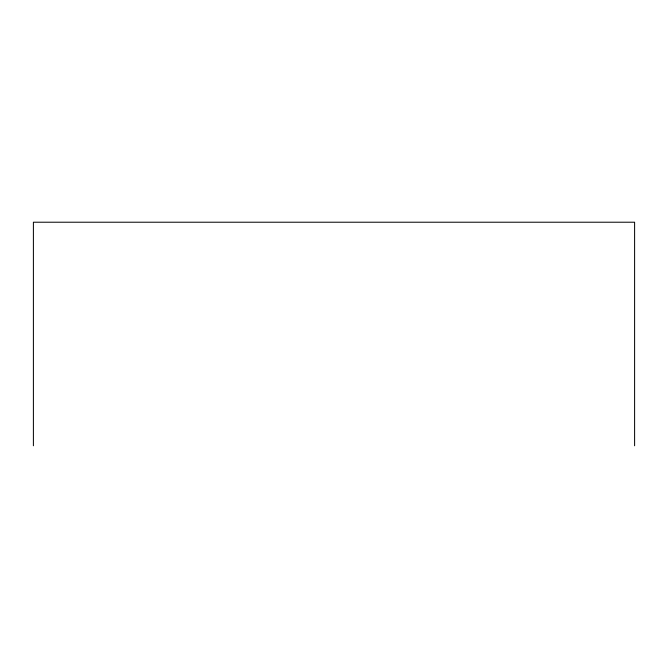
<?xml version="1.0" encoding="UTF-8"?>
<svg xmlns="http://www.w3.org/2000/svg" width="668" height="668" viewBox="0 0 668 668"><rect width="100%" height="100%" fill="white"/><g stroke="black" fill="none" stroke-linecap="round" stroke-linejoin="round"><path stroke-width="1" d="M634.6 445.781L634.6 222.219L33.4 222.219L33.4 445.781"/></g></svg>
